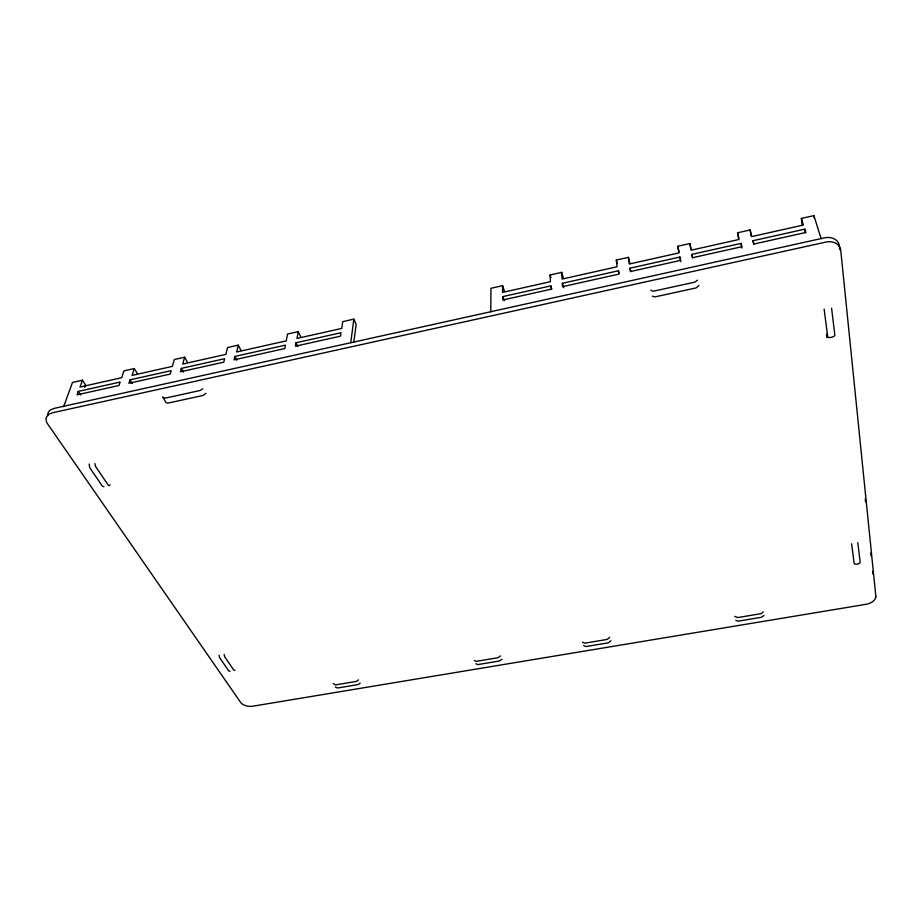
<?xml version="1.0" encoding="UTF-8"?>
<svg xmlns="http://www.w3.org/2000/svg" width="922" height="922" viewBox="0 0 922 922"><rect width="100%" height="100%" fill="white"/><g stroke="black" fill="none" stroke-linecap="round" stroke-linejoin="round"><path stroke-width="1.38" d="M490.758 311.774L490.953 288.286L502.594 285.659L504.38 291.098M89.134 464.077L89.849 467.811L102.526 486.367L103.944 486.655M857.771 542.655L860.191 561.994C861.033 564.034 853.449 565.347 854.106 563.042L851.605 543.738M353.794 342.419L356.134 324.325L353.864 319.127L342.742 321.628L341.785 328.416L296.999 338.443L298.221 331.655L287.526 334.052L286.246 340.875L236.666 351.985L238.245 345.151L227.527 347.559L225.902 354.371L182.74 364.04L184.619 357.217L174.316 359.534L172.368 366.38L132.134 375.392L134.289 368.535L123.94 370.863L121.727 377.697L80.007 387.044L82.45 380.198L72.492 382.446L63.653 406.671M350.752 342.765L353.864 319.127M295.997 342.777L295.386 346.188L340.472 336.15L340.956 332.738L295.997 342.777L297.852 346.614M831.598 308.259L834.779 334.467C836.381 337.014 826.124 339.135 827.599 335.954L824.141 309.089M234.856 356.434L234.061 359.857L284.794 348.551L285.44 345.139L234.856 356.434L236.85 360.191M181.346 368.385L180.401 371.808L223.827 362.139L224.645 358.704L181.346 368.385L183.455 372.085M129.979 379.852L128.896 383.287L170.19 374.078L171.158 370.656L129.979 379.852L132.215 383.494M84.732 387.252L85.539 384.97L82.45 380.198M78.255 391.401L77.033 394.835L119.007 385.488L120.114 382.054L78.255 391.401L80.606 394.985M610.86 640.744L608.255 642.841L585.896 646.553L583.741 645.515M609.73 637.356L607.114 639.442L584.686 643.187L582.52 642.138M698.922 285.451L696.145 287.906L655.058 296.872L652.384 296.227M763.312 611.897L761.342 613.614L737.831 617.567L734.776 616.369M764.015 615.447L761.468 617.279L738.038 621.174L735.848 620.287M110.11 484.834L109.119 485.698L108.254 485.179L95.646 466.601L94.897 463.512M501.948 659.172L499.424 660.993L477.734 664.612L475.89 663.725M500.519 655.888L497.984 657.709L476.225 661.351L474.392 660.463M697.551 280.161L694.981 282.097L654.62 290.937L652.511 291.133L650.736 290.119M360.202 683.029L358.324 684.527L337.625 687.996L335.308 687.074M358.404 679.883L356.514 681.381L335.239 684.942L333.291 683.513M205.871 393.291L203.059 395.457L167.827 403.145L166.052 402.66L162.768 396.956M235.064 670.317L233.75 670.087L224.703 656.741L224.15 654.378M230.051 671.181L228.737 670.951L219.632 657.628L219.079 655.265M202.713 388.773L200.212 390.467L165.649 398.039L162.883 397.382M502.594 285.659L502.617 292.389L550.411 281.683L550.1 274.975L561.705 272.359L563.296 277.902M561.705 272.359L562.097 279.089L617.06 266.781L616.322 260.073L628.424 257.353L629.784 263M628.424 257.353L629.242 264.038L678.949 252.905L677.808 246.243L689.875 243.523L691.016 249.274M738.545 238.625L737.577 232.793L750.139 229.958L751.764 236.597L803.35 225.037L801.368 218.433L813.896 215.61L821.099 238.66M550.86 285.866L551.022 289.243L502.882 299.961L502.87 296.584L550.86 285.866L551.852 289.185M618.466 270.768L618.835 274.134L562.547 286.673L562.351 283.296L618.466 270.768L619.019 273.027M679.929 257.042L680.505 260.396L630.429 271.552L630.014 268.187L679.929 257.042L680.874 261.641M691.88 254.368L741.058 243.385L741.841 246.727L692.491 257.722L691.88 254.368L692.56 257.837M753.055 240.711L804.86 229.14L805.851 232.471L753.873 244.053L753.055 240.711L753.608 244.238M134.289 368.535L137.228 373.387M184.619 357.217L187.408 362.139M238.245 345.151L240.861 350.164M298.221 331.655L300.664 336.761M827.426 336.933L826.596 334.179M502.87 296.584L504.219 300.676M550.1 274.975L550.907 277.729M562.351 283.296L563.63 287.745M616.322 260.073L617.152 263.45M630.014 268.187L630.832 271.587M737.577 232.793L739.133 239.443L691.108 250.196L689.875 243.523M677.808 246.243L678.984 251.971M741.058 243.385L741.841 248.076M750.139 229.958L751.061 235.825M801.368 218.433L802.105 224.38M804.86 229.14L805.298 232.724M813.896 215.61L814.184 217.995M826.504 334.721L826.838 337.567M839.723 249.701L839.32 245.748A14.199 10.949 -21.6 0 0 836.208 240.193A14.303 11.029 -21.6 0 0 829.708 237.576A14.199 10.949 -21.6 0 0 824.268 237.899L54.605 408.285L50.595 409.864A12.77 8.621 18.3 0 0 47.748 415.626M865.251 498.94L865.539 501.798M870.783 553.004L871.071 555.828M872.661 571.317L872.95 574.129M875.9 596.914L874.748 599.565A11.041 6.754 -11.4 0 1 872.235 601.893A10.949 6.696 -11.4 0 1 866.622 604.21L252.144 706.31A9.75 5.659 7.1 0 1 248.421 706.24A9.831 5.705 7.1 0 1 244.918 705.376A9.75 5.659 7.1 0 1 240.919 702.841L47.356 423.532A12.724 8.552 18.2 0 1 46.1 420.006A12.827 8.621 18.2 0 1 48.958 414.243L52.98 412.664L825.605 242.14A14.256 10.972 -21.4 0 1 831.068 241.818A14.36 11.052 -21.4 0 1 837.591 244.434A14.256 10.96 -21.4 0 1 840.714 250L875.9 596.914"/></g></svg>
